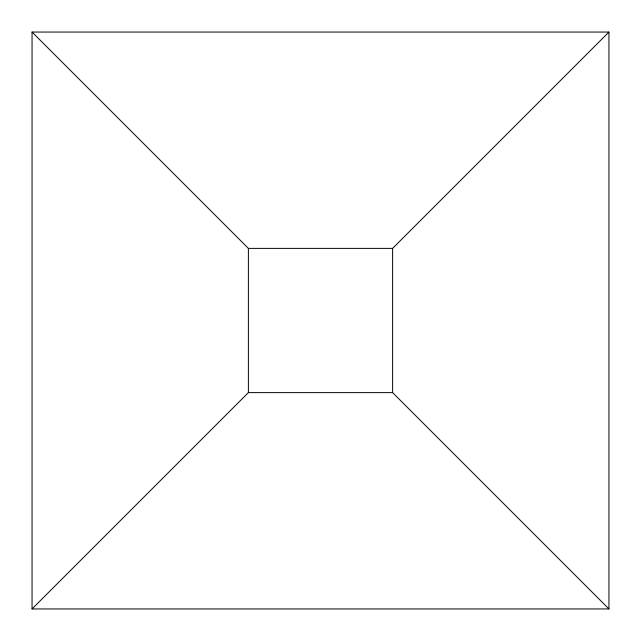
<?xml version="1.0" encoding="UTF-8"?>
<svg xmlns="http://www.w3.org/2000/svg" width="641" height="641" viewBox="0 0 641 641"><rect width="100%" height="100%" fill="white"/><g stroke="black" fill="none" stroke-linecap="round" stroke-linejoin="round"><path stroke-width="0.96" d="M32.05 608.95L248.388 392.613L392.613 392.613L608.95 608.95L32.05 608.95L32.05 32.05L608.95 32.05L608.95 608.95M392.613 392.613L392.613 248.388L608.95 32.05M32.05 32.05L248.388 248.388L392.613 248.388M248.388 248.388L248.388 392.613"/></g></svg>
